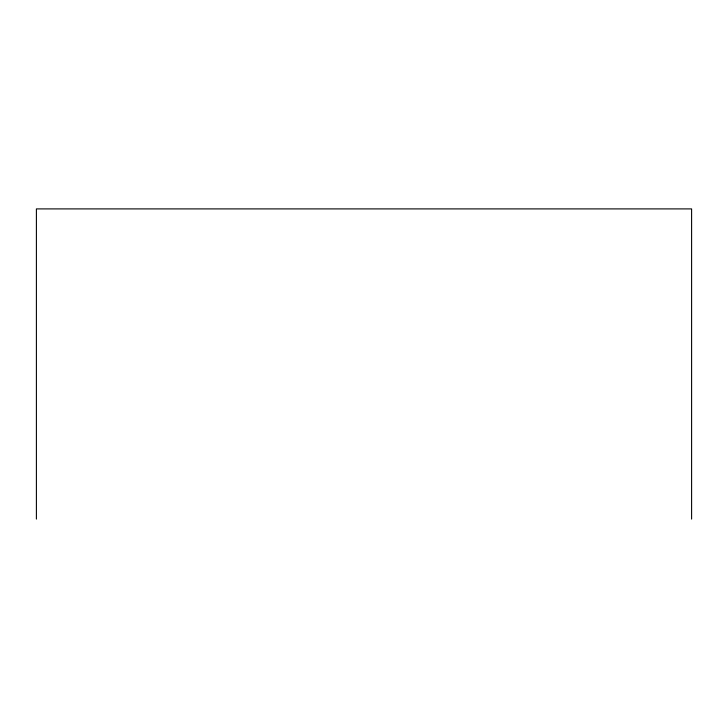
<?xml version="1.0" encoding="UTF-8"?>
<svg xmlns="http://www.w3.org/2000/svg" width="728" height="728" viewBox="0 0 728 728"><rect width="100%" height="100%" fill="white"/><g stroke="black" fill="none" stroke-linecap="round" stroke-linejoin="round"><path stroke-width="1.09" d="M691.6 519.1L691.6 208.9L36.4 208.9L36.4 519.1"/></g></svg>
